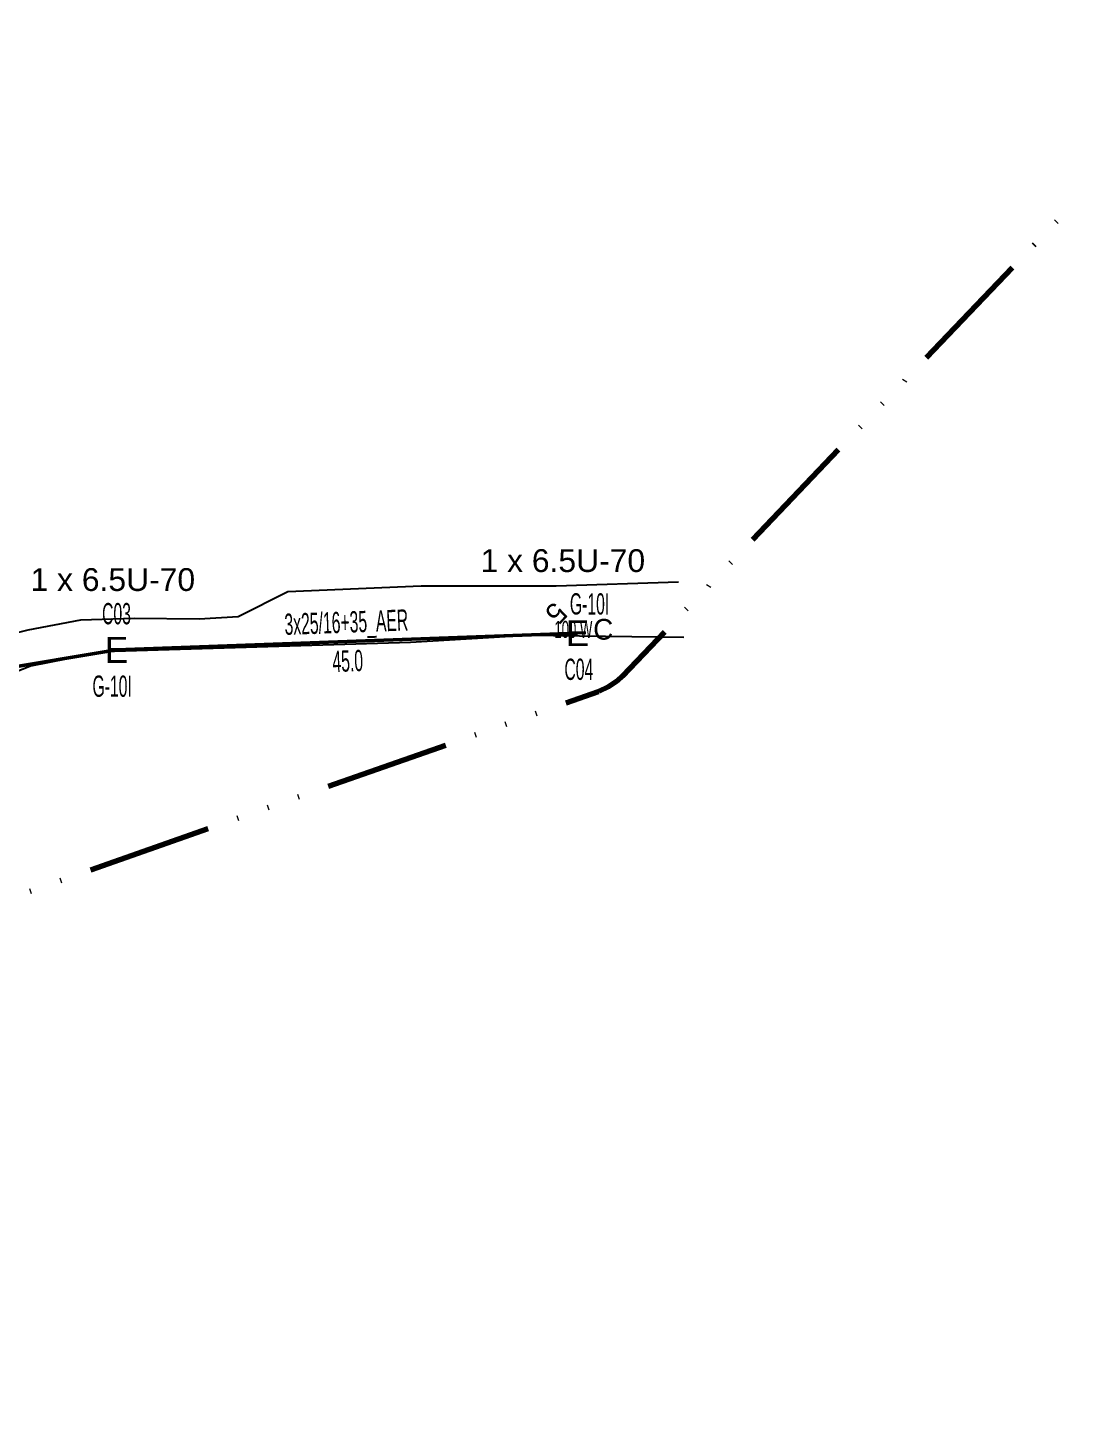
# Model space of a CAD drawing. Header units: millimetres. Extents: x 614452 to 616952, y 4151662 to 4153442.
# Drawn here: x 616215 to 616315.3, y 4152006.7 to 4152140 of the extents above; entities that cross this region are included whole.
import ezdxf
from ezdxf.enums import TextEntityAlignment as Align

# ---------------------------------------------------------------- set-up
doc = ezdxf.new("R2010")
doc.units = ezdxf.units.MM
doc.linetypes.add('ACAD_ISO14W100', pattern=[24, 12, -3, 0, -3, 0, -3, 0, -3])
for name, color, linetype, lineweight in [('DIREK_AG_YENI', 108, 'Continuous', 25), ('HAT_AG_HAVAI_YENI', 3, 'Continuous', 50), ('KULLANICI', 1, 'Continuous', 25), ('TRAFO_BOLGE_TUM', 254, 'ACAD_ISO14W100', 70)]:
    doc.layers.add(name, color=color, linetype=linetype, lineweight=lineweight)
doc.layers.add('LAMBA_GUCU', color=4, linetype='Continuous')
doc.layers.add('Unknown_Point_Feature', color=7, linetype='Continuous')
doc.styles.add('Direk', font='B_CAD')
doc.styles.get("Standard").update_dxf_attribs({"font": 'Arial'})

msp = doc.modelspace()

# ---------------------------------------------------------------- linework, layer by layer
at = {"layer": 'HAT_AG_HAVAI_YENI'}
for p, q in [((616223.53, 4152079.92), (616268.01, 4152081.54)), ((616179.33, 4152072.57), (616223.53, 4152079.92))]:
    msp.add_line(p, q, dxfattribs=at)
at = {"layer": 'KULLANICI', "color": 5, "flags": 128}
for points in [[(616209.03, 4152080.33), (616215.02, 4152081.85), (616220.09, 4152082.81), (616225.23, 4152082.99), (616231.49, 4152082.92), (616235.26, 4152083.15), (616240.06, 4152085.57), (616252.92, 4152086.11), (616265.95, 4152086.11), (616277.77, 4152086.49)], [(616278.27, 4152081.13), (616263.17, 4152081.3), (616251.9, 4152080.65), (616222.29, 4152079.75), (616215.23, 4152078.34), (616211.16, 4152076.72), (616204.52, 4152074.2), (616200, 4152073.1), (616197.34, 4152072.96), (616193.52, 4152073.34), (616188.97, 4152074.13), (616186.15, 4152073.41), (616179.28, 4152072.41), (616171.38, 4152069.15), (616162.81, 4152065.11)]]:
    msp.add_lwpolyline(points, dxfattribs=at)
at = {"layer": 'TRAFO_BOLGE_TUM', "flags": 128}
msp.add_lwpolyline([(616051.11, 4152028.74), (616051.1, 4152028.73), (616017.64, 4152078.78), (616017.43, 4152079.12), (616017.21, 4152079.6), (616017.19, 4152079.59), (615938.92, 4152247.83), (615938.72, 4152248.31), (615938.45, 4152249.32), (615938.44, 4152249.5), (615938.42, 4152249.5), (615920.91, 4152370.5), (615920.85, 4152371.36), (615920.94, 4152372.4), (615921.21, 4152373.41), (615921.65, 4152374.36), (615922.25, 4152375.21), (615922.99, 4152375.95), (615923.85, 4152376.55), (615924.79, 4152377), (615925.8, 4152377.27), (615926.19, 4152377.3), (615926.19, 4152377.32), (616596.62, 4152451.18), (616597.28, 4152451.22), (616598.32, 4152451.12), (616599.33, 4152450.85), (616600.28, 4152450.41), (616601.14, 4152449.81), (616601.88, 4152449.07), (616602.48, 4152448.22), (616602.92, 4152447.27), (616603.19, 4152446.26), (616603.28, 4152445.22), (616603.19, 4152444.17), (616602.92, 4152443.16), (616602.48, 4152442.22), (616602.23, 4152441.87), (616602.25, 4152441.85), (616559.03, 4152377.95), (616558.66, 4152377.46), (616558.38, 4152377.19), (616558.4, 4152377.17), (616272.35, 4152077.4), (616271.87, 4152076.95), (616271.01, 4152076.35), (616270.07, 4152075.91), (616270, 4152075.89), (616270, 4152075.88), (616074.15, 4152007.04), (616073.2, 4152006.79), (616072.16, 4152006.7), (616071.12, 4152006.79), (616070.11, 4152007.06), (616069.16, 4152007.51), (616068.3, 4152008.11), (616067.56, 4152008.85), (616067.54, 4152008.87), (616067.54, 4152008.87), (616051.47, 4152028.23), (616051.11, 4152028.74), (616051.11, 4152028.74)], dxfattribs=at)

# ---------------------------------------------------------------- texts
at = {"layer": 'DIREK_AG_YENI', "width": 0.53}
for s, p in [('G-10I', (616269.17, 4152084.36)), ('C03', (616223.53, 4152083.42)), ('C04', (616268.14, 4152078.05)), ('G-10I', (616223.11, 4152076.42))]:
    msp.add_text(s, height=2.05, dxfattribs=at).set_placement(p, align=Align.MIDDLE_CENTER)
at = {"layer": 'DIREK_AG_YENI', "color": 32, "style": 'Direk'}
msp.add_text('5', height=2, rotation=227.0908, dxfattribs=at).set_placement((616265.96, 4152083.45), align=Align.MIDDLE_CENTER)
at = {"layer": 'DIREK_AG_YENI', "style": 'Direk'}
for p in [(616268.01, 4152081.54), (616223.53, 4152079.92)]:
    msp.add_text('E', height=2.5, dxfattribs=at).set_placement(p, align=Align.MIDDLE_CENTER)
at = {"layer": 'DIREK_AG_YENI', "color": 4, "style": 'Direk'}
msp.add_text('C', height=2, dxfattribs=at).set_placement((616270.49, 4152081.91), align=Align.MIDDLE_CENTER)
at = {"layer": 'HAT_AG_HAVAI_YENI', "lineweight": 30, "width": 0.53}
msp.add_text('3x25/16+35_AER', height=2.05, rotation=2.0908, dxfattribs=at).set_placement((616245.74, 4152081.58, 308134.01), align=Align.CENTER)
msp.add_text('45.0', height=2.05, rotation=2.0908, dxfattribs=at).set_placement((616245.8, 4152079.88, 308134.01), align=Align.TOP_CENTER)
at = {"layer": 'LAMBA_GUCU', "width": 0.55}
msp.add_text('100 W', height=1.65, dxfattribs=at).set_placement((616267.61, 4152081.9), align=Align.MIDDLE_CENTER)
at = {"layer": 'Unknown_Point_Feature', "color": 0}
for p in [(616258.65, 4152087.44), (616215.23, 4152085.61)]:
    msp.add_text('1 x 6.5U-70', height=2.2, dxfattribs=at).set_placement(p)

doc.saveas('drawing.dxf')
